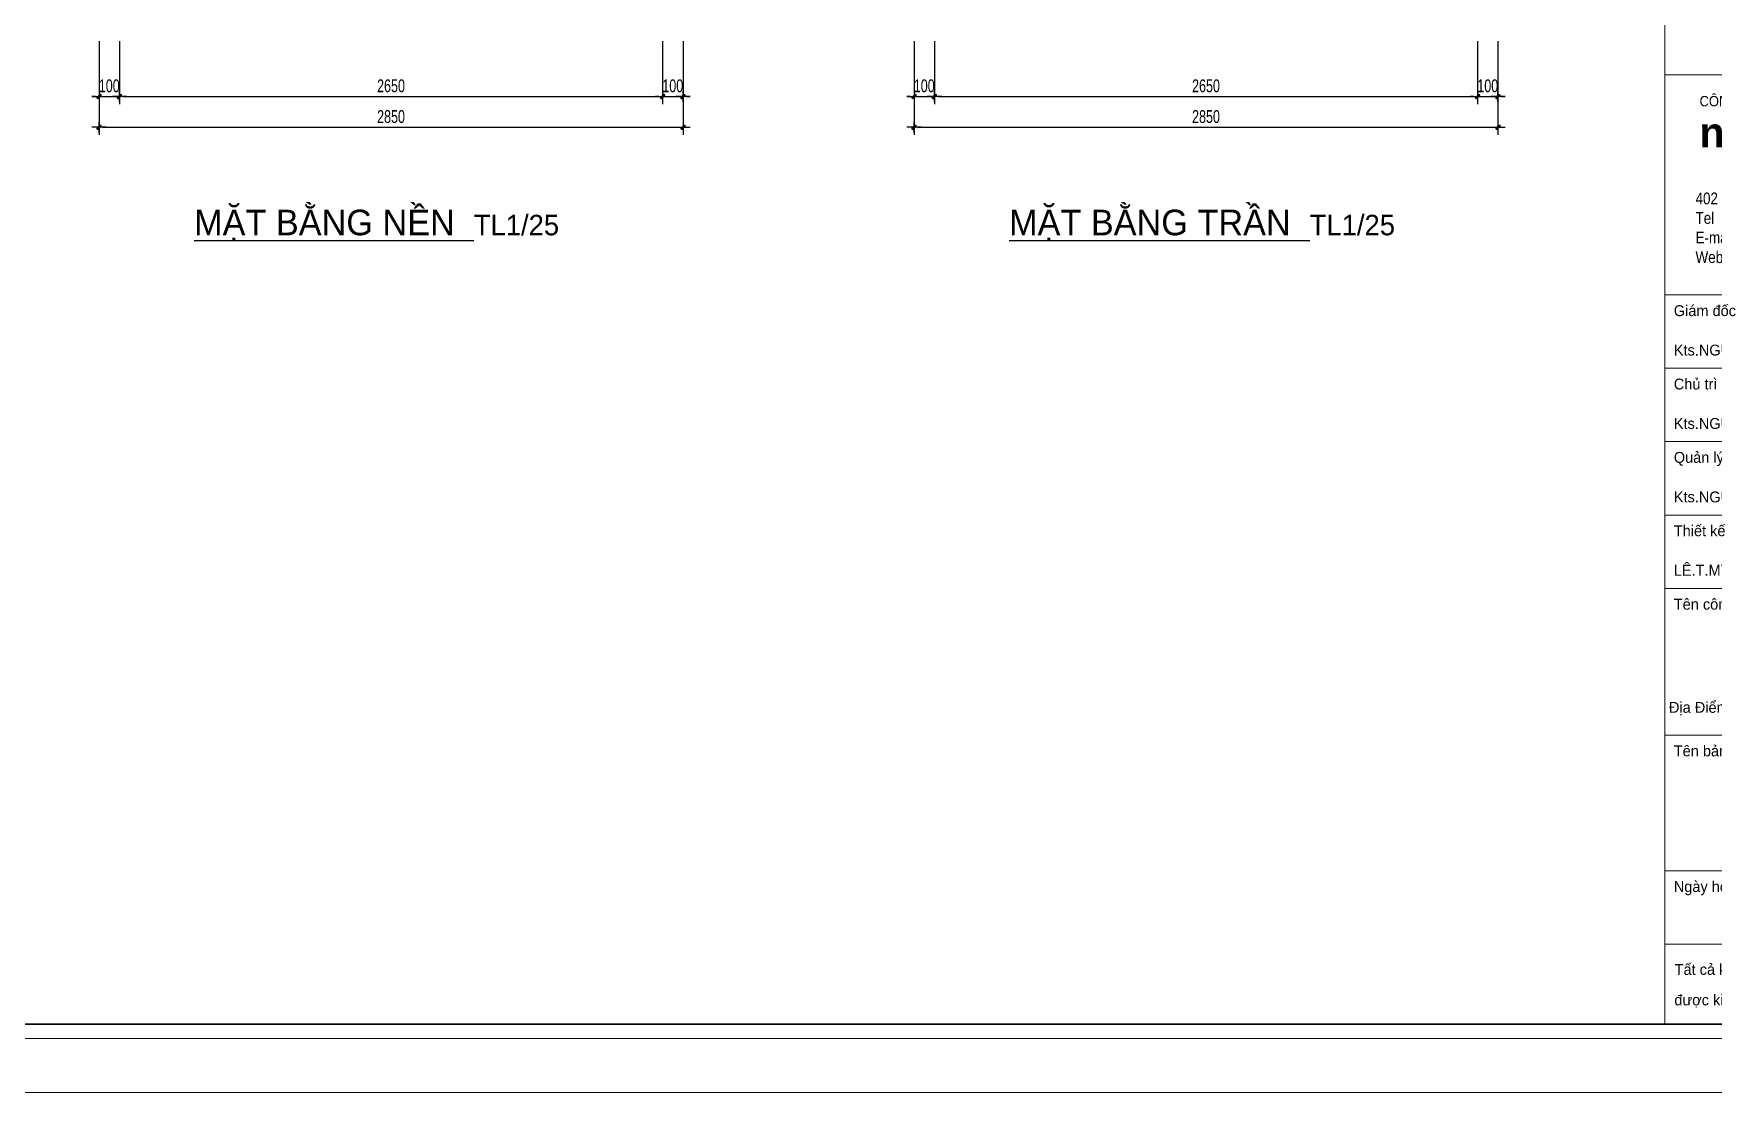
# Model space of a CAD drawing. Header units: inches. Extents: x 88947 to 296847, y 35049 to 161062.
# Drawn here: x 212602 to 220800, y 45550 to 50714 of the extents above; entities that cross this region are included whole.
import ezdxf
from ezdxf.enums import TextEntityAlignment as Align

# ---------------------------------------------------------------- set-up
doc = ezdxf.new("R2010")
doc.units = ezdxf.units.IN
doc.header["$MEASUREMENT"] = 0
doc.header["$PDMODE"] = 1
doc.layers.add('$AUDIT_BAD_LAYER1', color=7, linetype='Continuous')
doc.layers.add('text', color=2, linetype='Continuous')
for name, color, linetype, lineweight in [('0.15', 175, 'Continuous', 20), ('A-Dims', 145, 'Continuous', 25), ('A-Text', 30, 'Continuous', 9), ('A-Wall', 2, 'Continuous', 35), ('DIM', 7, 'Continuous', 25), ('KHUNG 2', 144, 'Continuous', 18), ('NETMANH', 192, 'Continuous', 18)]:
    doc.layers.add(name, color=color, linetype=linetype, lineweight=lineweight)
doc.styles.add('FRANKO', font='VFRANKO.TTF')
doc.styles.add('KHUNGTEN', font='VHELVEB.TTF')
doc.styles.add('VNI-HELVE-CONDENSE', font='VNARIAL.TTF', dxfattribs={"width": 0.7})
doc.dimstyles.new('TAS-50', dxfattribs={"dimscale": 25, "dimtxt": 2.5, "dimasz": 0.7, "dimexe": 1.5, "dimexo": 1.5, "dimgap": 0.8, "dimtad": 1, "dimdec": 0, "dimzin": 3, "dimdsep": 46, "dimtxsty": 'VNI-HELVE-CONDENSE', "dimblk": 'TICK', "dimcen": 2.5, "dimclrt": 71, "dimazin": 2, "dimtfac": 0.75, "dimtdec": 0, "dimtix": 1, "dimtmove": 2, "dimatfit": 2, "dimldrblk": 'TICK123', "dimfxl": 1.5, "dimtolj": 1, "dimtzin": 0, "dimarcsym": 0})

# ---------------------------------------------------------------- blocks, each defined once
blk = doc.blocks.new('khung ten')
at = {"layer": '0.15', "ltscale": 0.7}
blk.add_line((301249, -213090), (305804, -213090), dxfattribs=at)
at = {"layer": 'A-Wall', "ltscale": 0.7}
blk.add_lwpolyline([(267204, -219099), (305804, -219099), (305804, -190799), (267204, -190799)], close=True, dxfattribs=at)
at = {"layer": 'KHUNG 2', "ltscale": 0.7}
for p, q in [((301249, -219099), (301249, -190799)), ((301249, -206004), (305804, -206004)), ((301249, -209041), (305804, -209041)), ((301249, -210053), (305804, -210053)), ((301249, -211065), (305804, -211065)), ((301249, -212078), (305804, -212078)), ((301249, -213090), (305804, -213090)), ((301249, -215115), (305804, -215115)), ((301249, -216986), (305804, -216986)), ((301249, -217998), (305804, -217998))]:
    blk.add_line(p, q, dxfattribs=at)
blk.add_lwpolyline([(267004, -219299), (306004, -219299), (306004, -190599), (267004, -190599)], close=True, dxfattribs=at)
at = {"layer": 'NETMANH', "ltscale": 0.7}
blk.add_lwpolyline([(265004, -220042), (307004, -220042), (307004, -190342), (265004, -190342)], close=True, dxfattribs=at)
at = {"layer": '$AUDIT_BAD_LAYER1', "color": 2, "linetype": 'Continuous', "style": 'KHUNGTEN', "width": 0.9}
blk.add_text('COÂNG TY TÖ VAÁN THIEÁT KEÁ & XAÂY DÖÏNG', height=142.53, dxfattribs=at).set_placement((303519, -206369), align=Align.MIDDLE_CENTER)
at = {"layer": '$AUDIT_BAD_LAYER1', "color": 2, "linetype": 'Continuous', "insert": (301673, -207630), "char_height": 161.97, "width": 6102.51, "attachment_point": 1, "style": 'KHUNGTEN'}
blk.add_mtext('{\\fVNI-Helve-Condense|b0|i0|c0|p2;402 Nguyeãn Kieäm - Phuù Nhuaän - TP HCM \\PTel          :  08-9954606 - Fax :08-9954607\\PE-mail      : nhavietnet@hcm.vnn.vn\\PWebsite    : www.nhavietnet.com}', dxfattribs=at)
at = {"layer": 'text', "linetype": 'Continuous', "style": 'FRANKO'}
for s, p in [('Giaùm ñoác', (301373, -209334)), ('Kts.NGUYEÃN VAÊN NGUYEÂN', (301373, -209878)), ('Chuû trì', (301373, -210346)), ('Kts.NGUYEÃN VAÊN THIEÄN', (301373, -210890)), ('Quaûn lyù kyõ thuaät', (301373, -211358)), ('Kts.NGUYEÃN VAÊN THIEÄN', (301373, -211903)), ('Thieát keá', (301373, -212370)), ('LEÂ.T.MYÕ DUYEÂN', (301373, -212915)), ('Teân coâng trình', (301373, -213383)), ('Ñòa Ñieåm:     294-Cöûa Ñaïi, Phöôøng Caåm Chaâu, ', (301306, -214806)), ('Teân baûn veõ ', (301373, -215407)), ('Ngaøy hoaøn thaønh', (301373, -217278)), ('Taát caû kích thöôùc trong baûn veõ ', (301385, -218421)), ('ñöôïc kieåm tra thöïc teá taïi coâng trình.', (301381, -218842))]:
    blk.add_text(s, height=150, dxfattribs=at).set_placement(p)
at = {"layer": 'text', "linetype": 'Continuous', "insert": (303546, -206852), "char_height": 410.12, "width": 9417.44, "attachment_point": 5, "style": 'KHUNGTEN'}
blk.add_mtext('{\\fVNI-Helve|b1|i0|c0|p2;nha     iet\\H0.8274x;corp.}', dxfattribs=at)
blk = doc.blocks.new('TICK')
at = {"layer": 'A-Dims', "color": 1}
for p, q in [((-2, 0), (2, 0)), ((0, 1.5), (0, -1.5))]:
    blk.add_line(p, q, dxfattribs=at)
at = {"layer": 'A-Dims', "color": 1, "const_width": 0.788}
blk.add_lwpolyline([(-0.33, -0.35), (0.38, 0.38)], dxfattribs=at)
at = {"layer": 'A-Dims', "color": 1, "const_width": 0.394}
for points in [[(0.24, 0.52, -0.414214), (0.52, 0.52, -1)], [(0.52, 0.52, -0.414214), (0.52, 0.24, -1)], [(-0.47, -0.21, 0.414214), (-0.47, -0.49, 1)], [(-0.47, -0.49, 0.414214), (-0.19, -0.49, 1)]]:
    blk.add_lwpolyline(points, format="xyb", dxfattribs=at)
blk = doc.blocks.new('*D4222')
at = {"layer": 'Defpoints', "color": 0}
for p in [(212921, 50714.1), (213021, 50714.1), (213021, 50407.3)]:
    blk.add_point(p, dxfattribs=at)
at = {"layer": 'DIM', "color": 0, "lineweight": -2}
for p, q in [((212921, 50676.6), (212921, 50369.8)), ((213021, 50676.6), (213021, 50369.8)), ((212903.5, 50407.3), (212886, 50407.3)), ((212921, 50407.3), (213021, 50407.3)), ((213038.5, 50407.3), (213056, 50407.3))]:
    blk.add_line(p, q, dxfattribs=at)
at = {"layer": 'DIM', "color": 0, "lineweight": -2, "xscale": 17.5, "yscale": 17.5, "zscale": 17.5}
blk.add_blockref('TICK', (212921, 50407.3), dxfattribs=at)
at = {"layer": 'DIM', "color": 0, "lineweight": -2, "xscale": 17.5, "yscale": 17.5, "zscale": 17.5, "rotation": 180}
blk.add_blockref('TICK', (213021, 50407.3), dxfattribs=at)
at = {"layer": 'DIM', "color": 71, "insert": (212971, 50459.2), "char_height": 62.5, "attachment_point": 5, "style": 'VNI-HELVE-CONDENSE'}
blk.add_mtext('\\A1;100', dxfattribs=at)
blk = doc.blocks.new('TICK123')
at = {"layer": 'A-Dims', "color": 1}
blk.add_lwpolyline([(0.05, 0, 0, 0.84, 0), (-2.11, 0, 8.4, 8.4, 0)], format="xyseb", dxfattribs=at)
blk = doc.blocks.new('*D4223')
at = {"layer": 'Defpoints', "color": 0}
for p in [(213021, 50714.1), (215671, 50714.1), (215671, 50407.3)]:
    blk.add_point(p, dxfattribs=at)
at = {"layer": 'DIM', "color": 0, "lineweight": -2}
for p, q in [((213021, 50676.6), (213021, 50369.8)), ((215671, 50676.6), (215671, 50369.8)), ((213038.5, 50407.3), (215653.5, 50407.3))]:
    blk.add_line(p, q, dxfattribs=at)
at = {"layer": 'DIM', "color": 0, "lineweight": -2, "xscale": 17.5, "yscale": 17.5, "zscale": 17.5, "rotation": 180}
blk.add_blockref('TICK', (213021, 50407.3), dxfattribs=at)
at = {"layer": 'DIM', "color": 0, "lineweight": -2, "xscale": 17.5, "yscale": 17.5, "zscale": 17.5}
blk.add_blockref('TICK', (215671, 50407.3), dxfattribs=at)
at = {"layer": 'DIM', "color": 71, "insert": (214346, 50459.2), "char_height": 62.5, "attachment_point": 5, "style": 'VNI-HELVE-CONDENSE'}
blk.add_mtext('\\A1;2650', dxfattribs=at)
blk = doc.blocks.new('*D4224')
at = {"layer": 'Defpoints', "color": 0}
for p in [(215671, 50714.1), (215771, 50714.1), (215771, 50407.3)]:
    blk.add_point(p, dxfattribs=at)
at = {"layer": 'DIM', "color": 0, "lineweight": -2}
for p, q in [((215671, 50676.6), (215671, 50369.8)), ((215771, 50676.6), (215771, 50369.8)), ((215653.5, 50407.3), (215636, 50407.3)), ((215671, 50407.3), (215771, 50407.3)), ((215788.5, 50407.3), (215806, 50407.3))]:
    blk.add_line(p, q, dxfattribs=at)
at = {"layer": 'DIM', "color": 0, "lineweight": -2, "xscale": 17.5, "yscale": 17.5, "zscale": 17.5}
blk.add_blockref('TICK', (215671, 50407.3), dxfattribs=at)
at = {"layer": 'DIM', "color": 0, "lineweight": -2, "xscale": 17.5, "yscale": 17.5, "zscale": 17.5, "rotation": 180}
blk.add_blockref('TICK', (215771, 50407.3), dxfattribs=at)
at = {"layer": 'DIM', "color": 71, "insert": (215721, 50459.2), "char_height": 62.5, "attachment_point": 5, "style": 'VNI-HELVE-CONDENSE'}
blk.add_mtext('\\A1;100', dxfattribs=at)
blk = doc.blocks.new('*D4225')
at = {"layer": 'Defpoints', "color": 0}
for p in [(212921, 50714.1), (215771, 50714.1), (215771, 50257.3)]:
    blk.add_point(p, dxfattribs=at)
at = {"layer": 'DIM', "color": 0, "lineweight": -2}
for p, q in [((212921, 50676.6), (212921, 50219.8)), ((215771, 50676.6), (215771, 50219.8)), ((212938.5, 50257.3), (215753.5, 50257.3))]:
    blk.add_line(p, q, dxfattribs=at)
at = {"layer": 'DIM', "color": 0, "lineweight": -2, "xscale": 17.5, "yscale": 17.5, "zscale": 17.5, "rotation": 180}
blk.add_blockref('TICK', (212921, 50257.3), dxfattribs=at)
at = {"layer": 'DIM', "color": 0, "lineweight": -2, "xscale": 17.5, "yscale": 17.5, "zscale": 17.5}
blk.add_blockref('TICK', (215771, 50257.3), dxfattribs=at)
at = {"layer": 'DIM', "color": 71, "insert": (214346, 50309.2), "char_height": 62.5, "attachment_point": 5, "style": 'VNI-HELVE-CONDENSE'}
blk.add_mtext('\\A1;2850', dxfattribs=at)
blk = doc.blocks.new('*D4232')
at = {"layer": 'Defpoints', "color": 0}
for p in [(216898.3, 50714.1), (216998.3, 50714.1), (216998.3, 50407.3)]:
    blk.add_point(p, dxfattribs=at)
at = {"layer": 'DIM', "color": 0, "lineweight": -2}
for p, q in [((216898.3, 50676.6), (216898.3, 50369.8)), ((216998.3, 50676.6), (216998.3, 50369.8)), ((216880.8, 50407.3), (216863.3, 50407.3)), ((216898.3, 50407.3), (216998.3, 50407.3)), ((217015.8, 50407.3), (217033.3, 50407.3))]:
    blk.add_line(p, q, dxfattribs=at)
at = {"layer": 'DIM', "color": 0, "lineweight": -2, "xscale": 17.5, "yscale": 17.5, "zscale": 17.5}
blk.add_blockref('TICK', (216898.3, 50407.3), dxfattribs=at)
at = {"layer": 'DIM', "color": 0, "lineweight": -2, "xscale": 17.5, "yscale": 17.5, "zscale": 17.5, "rotation": 180}
blk.add_blockref('TICK', (216998.3, 50407.3), dxfattribs=at)
at = {"layer": 'DIM', "color": 71, "insert": (216948.3, 50459.2), "char_height": 62.5, "attachment_point": 5, "style": 'VNI-HELVE-CONDENSE'}
blk.add_mtext('\\A1;100', dxfattribs=at)
blk = doc.blocks.new('*D4233')
at = {"layer": 'Defpoints', "color": 0}
for p in [(216998.3, 50714.1), (219648.3, 50714.1), (219648.3, 50407.3)]:
    blk.add_point(p, dxfattribs=at)
at = {"layer": 'DIM', "color": 0, "lineweight": -2}
for p, q in [((216998.3, 50676.6), (216998.3, 50369.8)), ((219648.3, 50676.6), (219648.3, 50369.8)), ((217015.8, 50407.3), (219630.8, 50407.3))]:
    blk.add_line(p, q, dxfattribs=at)
at = {"layer": 'DIM', "color": 0, "lineweight": -2, "xscale": 17.5, "yscale": 17.5, "zscale": 17.5, "rotation": 180}
blk.add_blockref('TICK', (216998.3, 50407.3), dxfattribs=at)
at = {"layer": 'DIM', "color": 0, "lineweight": -2, "xscale": 17.5, "yscale": 17.5, "zscale": 17.5}
blk.add_blockref('TICK', (219648.3, 50407.3), dxfattribs=at)
at = {"layer": 'DIM', "color": 71, "insert": (218323.3, 50459.2), "char_height": 62.5, "attachment_point": 5, "style": 'VNI-HELVE-CONDENSE'}
blk.add_mtext('\\A1;2650', dxfattribs=at)
blk = doc.blocks.new('*D4234')
at = {"layer": 'Defpoints', "color": 0}
for p in [(219648.3, 50714.1), (219748.3, 50714.1), (219748.3, 50407.3)]:
    blk.add_point(p, dxfattribs=at)
at = {"layer": 'DIM', "color": 0, "lineweight": -2}
for p, q in [((219648.3, 50676.6), (219648.3, 50369.8)), ((219748.3, 50676.6), (219748.3, 50369.8)), ((219630.8, 50407.3), (219613.3, 50407.3)), ((219648.3, 50407.3), (219748.3, 50407.3)), ((219765.8, 50407.3), (219783.3, 50407.3))]:
    blk.add_line(p, q, dxfattribs=at)
at = {"layer": 'DIM', "color": 0, "lineweight": -2, "xscale": 17.5, "yscale": 17.5, "zscale": 17.5}
blk.add_blockref('TICK', (219648.3, 50407.3), dxfattribs=at)
at = {"layer": 'DIM', "color": 0, "lineweight": -2, "xscale": 17.5, "yscale": 17.5, "zscale": 17.5, "rotation": 180}
blk.add_blockref('TICK', (219748.3, 50407.3), dxfattribs=at)
at = {"layer": 'DIM', "color": 71, "insert": (219698.3, 50459.2), "char_height": 62.5, "attachment_point": 5, "style": 'VNI-HELVE-CONDENSE'}
blk.add_mtext('\\A1;100', dxfattribs=at)
blk = doc.blocks.new('*D4235')
at = {"layer": 'Defpoints', "color": 0}
for p in [(216898.3, 50714.1), (219748.3, 50714.1), (219748.3, 50257.3)]:
    blk.add_point(p, dxfattribs=at)
at = {"layer": 'DIM', "color": 0, "lineweight": -2}
for p, q in [((216898.3, 50676.6), (216898.3, 50219.8)), ((219748.3, 50676.6), (219748.3, 50219.8)), ((216915.8, 50257.3), (219730.8, 50257.3))]:
    blk.add_line(p, q, dxfattribs=at)
at = {"layer": 'DIM', "color": 0, "lineweight": -2, "xscale": 17.5, "yscale": 17.5, "zscale": 17.5, "rotation": 180}
blk.add_blockref('TICK', (216898.3, 50257.3), dxfattribs=at)
at = {"layer": 'DIM', "color": 0, "lineweight": -2, "xscale": 17.5, "yscale": 17.5, "zscale": 17.5}
blk.add_blockref('TICK', (219748.3, 50257.3), dxfattribs=at)
at = {"layer": 'DIM', "color": 71, "insert": (218323.3, 50309.2), "char_height": 62.5, "attachment_point": 5, "style": 'VNI-HELVE-CONDENSE'}
blk.add_mtext('\\A1;2850', dxfattribs=at)

msp = doc.modelspace()

# ---------------------------------------------------------------- block references
at = {"layer": 'A-Text', "xscale": 0.3535714285681024, "yscale": 0.3535714286845177, "zscale": 0.3535714286832132}
msp.add_blockref('khung ten', (114049.4, 123350.9), dxfattribs=at)

# ---------------------------------------------------------------- texts
at = {"layer": 'text', "char_height": 125, "width": 2569.855, "attachment_point": 1, "style": 'FRANKO'}
for s, insert in [('{\\LMAËT BAÈNG NEÀN  \\H0.8x;\\lTL1/25}', (213384.8, 49855.5)), ('{\\LMAËT BAÈNG TRAÀN  \\H0.8x;\\lTL1/25}', (217362.1, 49855.5))]:
    msp.add_mtext(s, dxfattribs=dict(at, insert=insert))

# ---------------------------------------------------------------- dimensions: what is measured, and where the dimension line sits
at = {"layer": 'DIM'}
for base, p1, p2, picture, middle in [((213021, 50407.3), (212921, 50714.1), (213021, 50714.1), '*D4222', (212971, 50459.2)), ((215771, 50257.3), (212921, 50714.1), (215771, 50714.1), '*D4225', (214346, 50309.2)), ((215671, 50407.3), (213021, 50714.1), (215671, 50714.1), '*D4223', (214346, 50459.2)), ((215771, 50407.3), (215671, 50714.1), (215771, 50714.1), '*D4224', (215721, 50459.2)), ((216998.3, 50407.3), (216898.3, 50714.1), (216998.3, 50714.1), '*D4232', (216948.3, 50459.2)), ((219748.3, 50257.3), (216898.3, 50714.1), (219748.3, 50714.1), '*D4235', (218323.3, 50309.2)), ((219648.3, 50407.3), (216998.3, 50714.1), (219648.3, 50714.1), '*D4233', (218323.3, 50459.2)), ((219748.3, 50407.3), (219648.3, 50714.1), (219748.3, 50714.1), '*D4234', (219698.3, 50459.2))]:
    dim = msp.add_linear_dim(base=base, p1=p1, p2=p2, dimstyle='TAS-50', dxfattribs=at)
    dim.commit()
    dim.dimension.update_dxf_attribs({"geometry": picture, "text_midpoint": middle})

doc.saveas('drawing.dxf')
